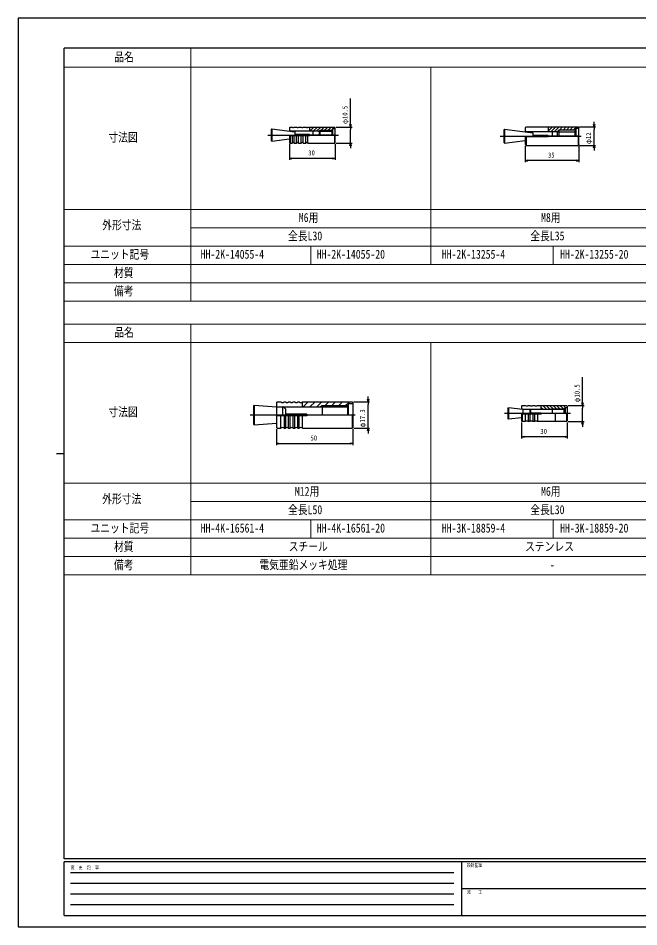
# Model space of a CAD drawing. Units: millimetres on the paper. Extents: x -420 to 420, y -297 to 297.
# Drawn here: x -420 to -14, y -297 to 297 of the extents above; entities that cross this region are included whole.
import ezdxf
from ezdxf.enums import TextEntityAlignment as Align

# ---------------------------------------------------------------- set-up
doc = ezdxf.new("R2010")
doc.units = ezdxf.units.MM
doc.layers.add('0-1_LGSCL2', color=111, linetype='Continuous', lineweight=18)
doc.layers.add('0-2_TABLE1', color=7, linetype='Continuous', lineweight=18)
for name, color, linetype in [('0-4_YKK_12', 2, 'Continuous'), ('0-5_YKK_13', 4, 'Continuous'), ('0-6_YKK_D', 6, 'Continuous'), ('0-7_YKK_ZWAK', 7, 'Continuous')]:
    doc.layers.add(name, color=color, linetype=linetype)
doc.styles.add('ＭＳ ゴシック', font='')
doc.styles.get('ＭＳ ゴシック').set_extended_font_data('MS Gothic')

msp = doc.modelspace()

# ---------------------------------------------------------------- linework, layer by layer
at = {"layer": '0-1_LGSCL2'}
for p, q in [((-229.926, 225.111), (-229.218, 225.818)), ((-229.723, 223.068), (-226.973, 225.818)), ((-227.478, 223.068), (-224.728, 225.818)), ((-225.233, 223.068), (-222.483, 225.818)), ((-222.488, 223.568), (-220.238, 225.818)), ((-220.243, 223.568), (-217.993, 225.818)), ((-217.998, 223.568), (-215.748, 225.818)), ((-214.753, 224.568), (-213.503, 225.818)), ((-73.713, 225.392), (-73.244, 225.861)), ((-73.713, 223.146), (-70.998, 225.861)), ((-71.953, 222.661), (-68.753, 225.861)), ((-69.708, 222.661), (-66.508, 225.861)), ((-66.263, 223.861), (-64.263, 225.861)), ((-64.018, 223.861), (-62.018, 225.861)), ((-61.773, 223.861), (-59.773, 225.861)), ((-59.528, 223.861), (-57.528, 225.861)), ((-57.283, 223.861), (-55.283, 225.861)), ((-215.753, 223.568), (-214.82, 224.5)), ((-54.038, 224.861), (-53.713, 225.186)), ((-234.105, 42.856), (-230.755, 46.206)), ((-229.615, 42.856), (-226.265, 46.206)), ((-225.124, 42.856), (-221.774, 46.206)), ((-219.934, 43.556), (-217.284, 46.206)), ((-215.444, 43.556), (-212.794, 46.206)), ((-210.954, 43.556), (-208.304, 46.206)), ((-206.464, 43.556), (-203.814, 46.206)), ((-76.877, 41.117), (-78.216, 42.455)), ((-74.632, 41.117), (-77.282, 43.767)), ((-72.481, 41.21), (-75.037, 43.767)), ((-70.542, 41.517), (-72.792, 43.767)), ((-68.297, 41.517), (-70.547, 43.767)), ((-66.052, 41.517), (-68.302, 43.767)), ((-63.807, 41.517), (-66.057, 43.767)), ((-62.312, 42.267), (-63.812, 43.767))]:
    msp.add_line(p, q, dxfattribs=at)
at = {"layer": '0-2_TABLE1'}
for p, q in [((-307.498, 277), (-307.498, 112)), ((-390.498, 265), (389.502, 265)), ((-150.498, 136), (-150.498, 265)), ((-390.498, 172), (389.502, 172)), ((-307.498, 160), (389.502, 160)), ((-390.498, 148), (389.502, 148)), ((-228.998, 136), (-228.998, 148)), ((-70.498, 136), (-70.498, 148)), ((-390.498, 136), (389.502, 136)), ((-390.498, 124), (389.502, 124)), ((-390.498, 112), (389.502, 112)), ((-390.498, 97), (389.502, 97)), ((-307.498, 97), (-307.498, -67)), ((-390.498, 85), (389.502, 85)), ((-150.498, 85), (-150.498, -67)), ((-390.498, -7), (389.502, -7)), ((-307.498, -19), (389.502, -19)), ((-390.498, -31), (389.502, -31)), ((-228.998, -43), (-228.998, -31)), ((-70.498, -43), (-70.498, -31)), ((-390.498, -43), (389.502, -43)), ((-390.498, -55), (389.502, -55)), ((-390.498, -67), (389.502, -67))]:
    msp.add_line(p, q, dxfattribs=at)
at = {"layer": '0-4_YKK_12'}
for p, q in [((-257.129, 220.568), (-210.863, 220.568)), ((-105.089, 219.861), (-52.113, 219.861)), ((-199.954, 37.574), (-268.655, 37.574)), ((-59.161, 38.517), (-102.403, 38.517))]:
    msp.add_line(p, q, dxfattribs=at)
at = {"layer": '0-5_YKK_13'}
for p, q in [((-242.613, 225.8), (-243.051, 225.362)), ((-242.613, 225.8), (-241.301, 225.8)), ((-239.988, 225.8), (-238.238, 225.8)), ((-236.926, 225.8), (-235.176, 225.8)), ((-233.863, 225.8), (-232.113, 225.8)), ((-230.801, 225.8), (-229.926, 225.8)), ((-229.926, 225.818), (-229.926, 223.068)), ((-229.926, 225.818), (-213.488, 225.818)), ((-213.488, 225.818), (-213.051, 225.38)), ((-88.213, 225.84), (-88.713, 225.34)), ((-88.192, 225.861), (-54.213, 225.861)), ((-73.713, 225.861), (-73.713, 222.661)), ((-54.213, 225.861), (-53.713, 225.361)), ((-254.613, 224.568), (-255.051, 224.13)), ((-255.051, 224.13), (-255.051, 217.005)), ((-254.613, 224.568), (-239.551, 222.646)), ((-254.613, 224.568), (-254.613, 216.568)), ((-243.051, 225.362), (-243.051, 223.455)), ((-243.051, 223.455), (-242.663, 223.068)), ((-229.926, 220.13), (-243.051, 220.13)), ((-243.051, 220.13), (-243.051, 215.774)), ((-224.101, 223.068), (-242.663, 223.068)), ((-242.613, 220.13), (-242.613, 215.336)), ((-241.301, 220.13), (-241.301, 215.336)), ((-239.988, 215.336), (-239.988, 220.13)), ((-239.551, 222.646), (-239.551, 220.13)), ((-229.926, 221.005), (-239.551, 221.005)), ((-238.288, 215.336), (-238.288, 220.13)), ((-236.976, 215.336), (-236.976, 220.13)), ((-235.326, 215.336), (-235.326, 220.13)), ((-234.013, 215.336), (-234.013, 220.13)), ((-232.363, 215.336), (-232.363, 220.13)), ((-231.051, 215.336), (-231.051, 220.13)), ((-229.926, 220.13), (-229.926, 221.005)), ((-213.051, 220.568), (-229.926, 220.568)), ((-227.738, 223.068), (-227.738, 220.568)), ((-224.101, 223.068), (-215.238, 223.068)), ((-223.051, 223.568), (-223.551, 223.068)), ((-223.551, 223.068), (-223.551, 220.568)), ((-223.051, 223.568), (-223.051, 220.568)), ((-215.092, 223.568), (-223.051, 223.568)), ((-214.801, 224.568), (-215.238, 223.068)), ((-215.238, 223.068), (-215.238, 220.568)), ((-213.051, 224.568), (-214.801, 224.568)), ((-214.801, 224.568), (-214.801, 220.568)), ((-213.488, 220.568), (-213.488, 215.318)), ((-213.051, 220.568), (-213.051, 225.38)), ((-213.051, 215.755), (-213.051, 220.568)), ((-102.213, 224.361), (-102.713, 223.861)), ((-102.713, 223.861), (-102.713, 215.861)), ((-102.213, 224.361), (-83.713, 222.115)), ((-102.213, 224.361), (-102.213, 215.361)), ((-88.713, 225.34), (-88.713, 223.161)), ((-88.713, 223.161), (-88.213, 222.661)), ((-67.913, 222.661), (-88.213, 222.661)), ((-83.713, 222.115), (-83.713, 219.361)), ((-73.713, 220.361), (-83.713, 220.361)), ((-73.713, 219.361), (-73.713, 220.361)), ((-53.713, 219.861), (-73.713, 219.861)), ((-71.213, 222.661), (-71.213, 219.861)), ((-67.913, 222.661), (-56.213, 222.661)), ((-67.913, 222.661), (-67.913, 219.861)), ((-55.94, 223.861), (-66.713, 223.861)), ((-55.713, 224.861), (-56.213, 222.661)), ((-56.213, 222.661), (-56.213, 219.861)), ((-53.713, 224.861), (-55.713, 224.861)), ((-55.713, 224.861), (-55.713, 219.861)), ((-54.213, 219.861), (-54.213, 213.861)), ((-53.713, 219.861), (-53.713, 225.361)), ((-53.713, 214.361), (-53.713, 219.861)), ((-255.051, 217.005), (-254.613, 216.568)), ((-254.613, 216.568), (-243.051, 218.065)), ((-243.051, 215.774), (-242.613, 215.336)), ((-242.613, 215.336), (-241.301, 215.336)), ((-239.988, 215.336), (-238.288, 215.336)), ((-236.976, 215.336), (-235.326, 215.336)), ((-234.013, 215.336), (-232.363, 215.336)), ((-231.051, 215.336), (-229.926, 215.336)), ((-229.926, 215.336), (-229.926, 215.318)), ((-229.926, 215.318), (-213.488, 215.318)), ((-213.051, 215.755), (-213.488, 215.318)), ((-102.713, 215.861), (-102.213, 215.361)), ((-102.213, 215.361), (-88.713, 217)), ((-73.713, 219.361), (-88.713, 219.361)), ((-88.713, 219.361), (-88.713, 214.382)), ((-88.713, 214.382), (-88.213, 213.882)), ((-88.213, 219.361), (-88.213, 213.882)), ((-88.213, 213.861), (-54.213, 213.861)), ((-53.713, 214.361), (-54.213, 213.861)), ((-266.116, 44.054), (-266.554, 43.617)), ((-266.554, 43.617), (-266.554, 31.492)), ((-266.116, 44.054), (-266.116, 31.054)), ((-266.116, 44.054), (-251.554, 42.874)), ((-251.116, 46.206), (-251.554, 45.769)), ((-251.554, 45.769), (-251.554, 43.442)), ((-251.554, 43.442), (-250.986, 42.874)), ((-251.554, 42.874), (-251.554, 29.36)), ((-251.554, 42.874), (-204.991, 42.874)), ((-251.116, 46.206), (-248.554, 46.206)), ((-245.554, 41.72), (-247.554, 42.874)), ((-247.554, 42.874), (-247.554, 37.077)), ((-246.554, 46.206), (-245.554, 46.206)), ((-245.554, 41.72), (-245.554, 37.077)), ((-243.554, 46.206), (-242.554, 46.206)), ((-240.554, 46.206), (-239.554, 46.206)), ((-237.554, 46.206), (-236.554, 46.206)), ((-234.554, 46.224), (-201.991, 46.224)), ((-234.554, 42.874), (-234.554, 46.224)), ((-221.554, 43.574), (-222.766, 42.874)), ((-204.991, 43.574), (-221.554, 43.574)), ((-221.554, 43.554), (-221.554, 37.574)), ((-204.554, 44.954), (-204.991, 43.574)), ((-204.991, 43.574), (-204.991, 37.574)), ((-201.554, 44.954), (-204.554, 44.954)), ((-204.554, 44.954), (-204.554, 37.574)), ((-201.991, 46.224), (-201.554, 45.787)), ((-201.554, 45.787), (-201.554, 29.342)), ((-100.216, 41.682), (-99.716, 42.182)), ((-100.216, 41.682), (-100.216, 35.352)), ((-90.216, 41.117), (-99.716, 42.182)), ((-99.716, 42.182), (-99.716, 34.852)), ((-91.216, 43.267), (-90.716, 43.767)), ((-91.216, 43.267), (-91.216, 41.218)), ((-91.216, 42.117), (-90.216, 41.117)), ((-90.716, 43.767), (-88.716, 43.767)), ((-86.716, 43.767), (-85.716, 43.767)), ((-83.716, 43.767), (-82.716, 43.767)), ((-80.716, 43.767), (-69.331, 43.767)), ((-78.216, 41.117), (-78.216, 43.767)), ((-69.331, 43.767), (-69.216, 43.567)), ((-69.1, 43.767), (-69.216, 43.567)), ((-69.1, 43.767), (-61.716, 43.767)), ((-62.716, 42.267), (-63.38, 41.117)), ((-61.216, 42.267), (-62.716, 42.267)), ((-62.716, 42.267), (-62.716, 38.517)), ((-61.216, 43.267), (-61.716, 43.767)), ((-61.216, 43.267), (-61.216, 33.767)), ((-231.554, 37.077), (-251.554, 37.077)), ((-248.554, 28.923), (-248.554, 37.077)), ((-246.554, 37.077), (-246.554, 28.923)), ((-231.554, 38.072), (-245.554, 38.072)), ((-245.554, 37.077), (-245.554, 28.923)), ((-243.554, 28.923), (-243.554, 37.077)), ((-242.554, 28.923), (-242.554, 37.077)), ((-240.554, 28.923), (-240.554, 37.077)), ((-239.554, 28.923), (-239.554, 37.077)), ((-237.554, 28.923), (-237.554, 37.077)), ((-236.554, 28.923), (-236.554, 37.077)), ((-234.554, 28.923), (-234.554, 37.077)), ((-231.554, 38.072), (-231.554, 37.077)), ((-201.991, 37.574), (-201.991, 28.904)), ((-91.216, 35.805), (-99.716, 34.852)), ((-91.216, 38.117), (-91.216, 33.767)), ((-78.216, 38.117), (-91.216, 38.117)), ((-90.716, 38.117), (-90.716, 33.267)), ((-90.216, 41.117), (-90.216, 38.117)), ((-85.716, 40.979), (-90.216, 41.117)), ((-63.38, 41.117), (-90.216, 41.117)), ((-88.716, 38.117), (-88.716, 33.267)), ((-86.716, 38.117), (-86.716, 33.267)), ((-85.716, 40.979), (-85.716, 38.117)), ((-85.216, 40.479), (-85.716, 40.979)), ((-85.716, 38.117), (-85.716, 33.267)), ((-85.216, 40.479), (-85.216, 38.117)), ((-85.216, 38.917), (-78.216, 38.917)), ((-83.716, 38.117), (-83.716, 33.267)), ((-82.716, 38.117), (-82.716, 33.267)), ((-80.716, 38.117), (-80.716, 33.267)), ((-78.216, 38.917), (-78.216, 38.117)), ((-71.216, 41.517), (-72.868, 41.117)), ((-71.216, 41.517), (-63.149, 41.517)), ((-71.216, 41.517), (-71.216, 38.517)), ((-69.216, 38.517), (-69.216, 33.467)), ((-63.38, 41.117), (-63.38, 38.517)), ((-266.554, 31.492), (-266.116, 31.054)), ((-266.116, 31.093), (-251.554, 32.273)), ((-100.216, 35.352), (-99.716, 34.852)), ((-91.216, 33.767), (-90.716, 33.267)), ((-88.716, 33.267), (-90.716, 33.267)), ((-85.716, 33.267), (-86.716, 33.267)), ((-82.716, 33.267), (-83.716, 33.267)), ((-69.331, 33.267), (-80.716, 33.267)), ((-69.331, 33.267), (-69.216, 33.467)), ((-69.1, 33.267), (-69.216, 33.467)), ((-61.216, 33.767), (-61.716, 33.267)), ((-251.554, 29.36), (-251.116, 28.923)), ((-251.116, 28.923), (-248.554, 28.923)), ((-246.554, 28.923), (-245.554, 28.923)), ((-243.554, 28.923), (-242.554, 28.923)), ((-240.554, 28.923), (-239.554, 28.923)), ((-237.554, 28.923), (-236.554, 28.923)), ((-234.554, 28.923), (-201.991, 28.923)), ((-201.554, 29.342), (-201.991, 28.904))]:
    msp.add_line(p, q, dxfattribs=at)
for points in [[(-67.913, 222.661), (-66.713, 223.861), (-66.713, 219.861)], [(-61.716, 38.517), (-61.716, 33.267), (-69.1, 33.267)]]:
    msp.add_lwpolyline(points, dxfattribs=at)
for centre, radius, start, end in [((-240.644, 226.235), 0.787, 213.55731, 326.44269), ((-237.582, 226.235), 0.787, 213.55731, 326.44269), ((-234.519, 226.235), 0.787, 213.55731, 326.44269), ((-231.457, 226.235), 0.787, 213.55731, 326.44269), ((-240.644, 214.901), 0.787, 33.55731, 146.44269), ((-237.632, 214.901), 0.787, 33.55731, 146.44269), ((-234.669, 214.901), 0.787, 33.55731, 146.44269), ((-231.707, 214.901), 0.787, 33.55731, 146.44269), ((-247.554, 47.003), 1.279, 218.55613, 321.44387), ((-244.554, 47.003), 1.279, 218.55613, 321.44387), ((-241.554, 47.003), 1.279, 218.55613, 321.44387), ((-238.554, 47.003), 1.279, 218.55613, 321.44387), ((-235.554, 47.003), 1.279, 218.55613, 321.44387), ((-87.716, 45.642), 2.125, 241.92751, 298.07249), ((-84.716, 45.642), 2.125, 241.92751, 298.07249), ((-81.716, 45.642), 2.125, 241.92751, 298.07249), ((-87.716, 31.392), 2.125, 61.92751, 118.07249), ((-84.716, 31.392), 2.125, 61.92751, 118.07249), ((-81.716, 31.392), 2.125, 61.92751, 118.07249), ((-247.554, 28.126), 1.279, 38.55613, 141.44387), ((-244.554, 28.126), 1.279, 38.55613, 141.44387), ((-241.554, 28.126), 1.279, 38.55613, 141.44387), ((-238.554, 28.126), 1.279, 38.55613, 141.44387), ((-235.554, 28.126), 1.279, 38.55613, 141.44387)]:
    msp.add_arc(centre, radius, start, end, dxfattribs=at)
at = {"layer": '0-6_YKK_D'}
for p, q in [((-203.051, 225.818), (-203.051, 244.398)), ((-212.488, 225.818), (-202.051, 225.818)), ((-203.051, 227.518), (-203.051, 229.218)), ((-203.051, 225.818), (-203.051, 227.518)), ((-203.051, 225.818), (-203.051, 224.118)), ((-53.213, 225.861), (-42.713, 225.861)), ((-43.713, 227.561), (-43.713, 229.261)), ((-43.713, 225.861), (-43.713, 227.561)), ((-43.713, 225.861), (-43.713, 224.161)), ((-203.051, 217.018), (-203.051, 224.118)), ((-43.713, 215.561), (-43.713, 224.161)), ((-243.051, 214.774), (-243.051, 204.318)), ((-213.051, 214.755), (-213.051, 204.318)), ((-212.488, 215.318), (-202.051, 215.318)), ((-203.051, 215.318), (-203.051, 217.018)), ((-203.051, 215.318), (-203.051, 213.618)), ((-53.213, 213.861), (-42.713, 213.861)), ((-43.713, 213.861), (-43.713, 215.561)), ((-43.713, 213.861), (-43.713, 212.161)), ((-203.051, 213.618), (-203.051, 211.918)), ((-88.713, 213.382), (-88.713, 202.861)), ((-53.713, 213.361), (-53.713, 202.861)), ((-43.713, 212.161), (-43.713, 210.461)), ((-243.051, 205.318), (-241.351, 205.318)), ((-214.751, 205.318), (-241.351, 205.318)), ((-213.051, 205.318), (-214.751, 205.318)), ((-88.713, 203.861), (-87.013, 203.861)), ((-55.413, 203.861), (-87.013, 203.861)), ((-53.713, 203.861), (-55.413, 203.861)), ((-51.216, 43.767), (-51.216, 62.347)), ((-191.554, 47.924), (-191.554, 49.624)), ((-191.554, 46.224), (-191.554, 47.924)), ((-200.991, 46.224), (-190.554, 46.224)), ((-191.554, 46.224), (-191.554, 44.524)), ((-191.554, 30.623), (-191.554, 44.524)), ((-60.716, 43.767), (-50.216, 43.767)), ((-51.216, 45.467), (-51.216, 47.167)), ((-51.216, 43.767), (-51.216, 45.467)), ((-51.216, 43.767), (-51.216, 42.067)), ((-51.216, 34.967), (-51.216, 42.067)), ((-191.554, 28.923), (-191.554, 30.623)), ((-91.216, 32.767), (-91.216, 22.267)), ((-61.216, 32.767), (-61.216, 22.267)), ((-60.716, 33.267), (-50.216, 33.267)), ((-51.216, 33.267), (-51.216, 34.967)), ((-51.216, 33.267), (-51.216, 31.567)), ((-51.216, 31.567), (-51.216, 29.867)), ((-251.554, 28.36), (-251.554, 17.923)), ((-201.554, 28.342), (-201.554, 17.923)), ((-200.991, 28.923), (-190.554, 28.923)), ((-191.554, 28.923), (-191.554, 27.223)), ((-191.554, 27.223), (-191.554, 25.523)), ((-251.554, 18.923), (-249.854, 18.923)), ((-249.854, 18.923), (-203.254, 18.923)), ((-201.554, 18.923), (-203.254, 18.923)), ((-91.216, 23.267), (-89.516, 23.267)), ((-62.916, 23.267), (-89.516, 23.267)), ((-61.216, 23.267), (-62.916, 23.267))]:
    msp.add_line(p, q, dxfattribs=at)
for points in [[(-202.595, 227.518), (-203.051, 225.818), (-203.506, 227.518)], [(-43.258, 227.561), (-43.713, 225.861), (-44.169, 227.561)], [(-203.506, 213.618), (-203.051, 215.318), (-202.595, 213.618)], [(-44.169, 212.161), (-43.713, 213.861), (-43.258, 212.161)], [(-241.351, 204.862), (-243.051, 205.318), (-241.351, 205.773)], [(-214.751, 205.773), (-213.051, 205.318), (-214.751, 204.862)], [(-87.013, 203.406), (-88.713, 203.861), (-87.013, 204.317)], [(-55.413, 204.317), (-53.713, 203.861), (-55.413, 203.406)], [(-191.098, 47.924), (-191.554, 46.224), (-192.009, 47.924)], [(-50.76, 45.467), (-51.216, 43.767), (-51.671, 45.467)], [(-51.671, 31.567), (-51.216, 33.267), (-50.76, 31.567)], [(-192.009, 27.223), (-191.554, 28.923), (-191.098, 27.223)], [(-249.854, 18.467), (-251.554, 18.923), (-249.854, 19.378)], [(-203.254, 19.378), (-201.554, 18.923), (-203.254, 18.467)], [(-89.516, 22.811), (-91.216, 23.267), (-89.516, 23.722)], [(-62.916, 23.722), (-61.216, 23.267), (-62.916, 22.811)]]:
    msp.add_lwpolyline(points, dxfattribs=at)
at = {"layer": '0-7_YKK_ZWAK'}
for p, q in [((389.502, 277.5), (-390.498, 277.5)), ((-390.498, -252.5), (-390.498, 277.5)), ((-395.498, 12.5), (-390.498, 12.5)), ((389.502, -252.5), (-390.498, -252.5)), ((-130.498, -254.5), (-390.498, -254.5)), ((-390.498, -289.5), (-390.498, -254.5)), ((-130.498, -254.5), (-130.498, -289.5)), ((-0.498, -254.5), (-130.498, -254.5)), ((-386.248, -261.5), (-135.498, -261.5)), ((-386.248, -268.5), (-135.498, -268.5)), ((-129.748, -272), (-0.498, -272)), ((-386.248, -275.5), (-135.498, -275.5)), ((-386.248, -282.5), (-135.498, -282.5)), ((-390.498, -289.5), (-130.498, -289.5)), ((-130.498, -289.5), (-0.498, -289.5))]:
    msp.add_line(p, q, dxfattribs=at)
msp.add_lwpolyline([(-420.5, -297), (420.5, -297), (420.5, 297), (-420.5, 297)], close=True, dxfattribs=at)

# ---------------------------------------------------------------- texts
at = {"layer": '0-2_TABLE1', "style": 'ＭＳ ゴシック', "width": 0.8}
for s, p in [('品名', (-357.621, 267)), ('寸法図', (-361.461, 214.5)), ('M6用', (-236.891, 162)), ('M8用', (-78.391, 162)), ('外形寸法', (-365.514, 157.131)), ('全長L30', (-243.931, 150)), ('全長L35', (-85.431, 150)), ('ユニット記号', (-373.194, 138)), ('HH-2K-14055-4', (-301.101, 138)), ('HH-2K-14055-20', (-225.161, 138)), ('HH-2K-13255-4', (-143.351, 138)), ('HH-2K-13255-20', (-65.911, 138)), ('材質', (-357.834, 126)), ('備考', (-357.834, 114)), ('品名', (-357.621, 87)), ('寸法図', (-361.461, 35)), ('M12用', (-239.451, -17)), ('M6用', (-78.391, -17)), ('外形寸法', (-365.514, -21.869)), ('全長L50', (-243.931, -29)), ('全長L30', (-85.431, -29)), ('ユニット記号', (-373.194, -41)), ('HH-4K-16561-4', (-301.101, -41)), ('HH-4K-16561-20', (-225.161, -41)), ('HH-3K-18859-4', (-143.351, -41)), ('HH-3K-18859-20', (-65.911, -41)), ('材質', (-357.834, -53)), ('スチール', (-243.505, -53)), ('ステンレス', (-88.845, -53)), ('備考', (-357.834, -65)), ('電気亜鉛メッキ処理', (-262.705, -65)), ('-', (-72.631, -65))]:
    msp.add_text(s, height=5.865, dxfattribs=at).set_placement(p, align=Align.BOTTOM_LEFT)
at = {"layer": '0-6_YKK_D', "style": 'ＭＳ ゴシック', "width": 0.8}
for s, p in [('φ10.5', (-204.051, 227.798)), ('φ12', (-44.713, 214.701)), ('φ10.5', (-52.216, 45.747)), ('φ17.3', (-192.554, 29.414))]:
    msp.add_text(s, height=3.299, rotation=90, dxfattribs=at).set_placement(p, align=Align.BOTTOM_LEFT)
for s, p in [('30', (-230.691, 206.318)), ('35', (-73.853, 204.861)), ('50', (-229.194, 19.923)), ('30', (-78.856, 24.267))]:
    msp.add_text(s, height=3.299, dxfattribs=at).set_placement(p, align=Align.BOTTOM_LEFT)
at = {"layer": '0-7_YKK_ZWAK', "style": 'ＭＳ ゴシック', "width": 0.8}
for s, p in [('設計監理', (-126.831, -258.5)), ('変  更  記  事', (-386.131, -260)), ('施\u3000\u3000工', (-126.831, -276))]:
    msp.add_text(s, height=2.199, dxfattribs=at).set_placement(p, align=Align.BOTTOM_LEFT)

doc.saveas('drawing.dxf')
